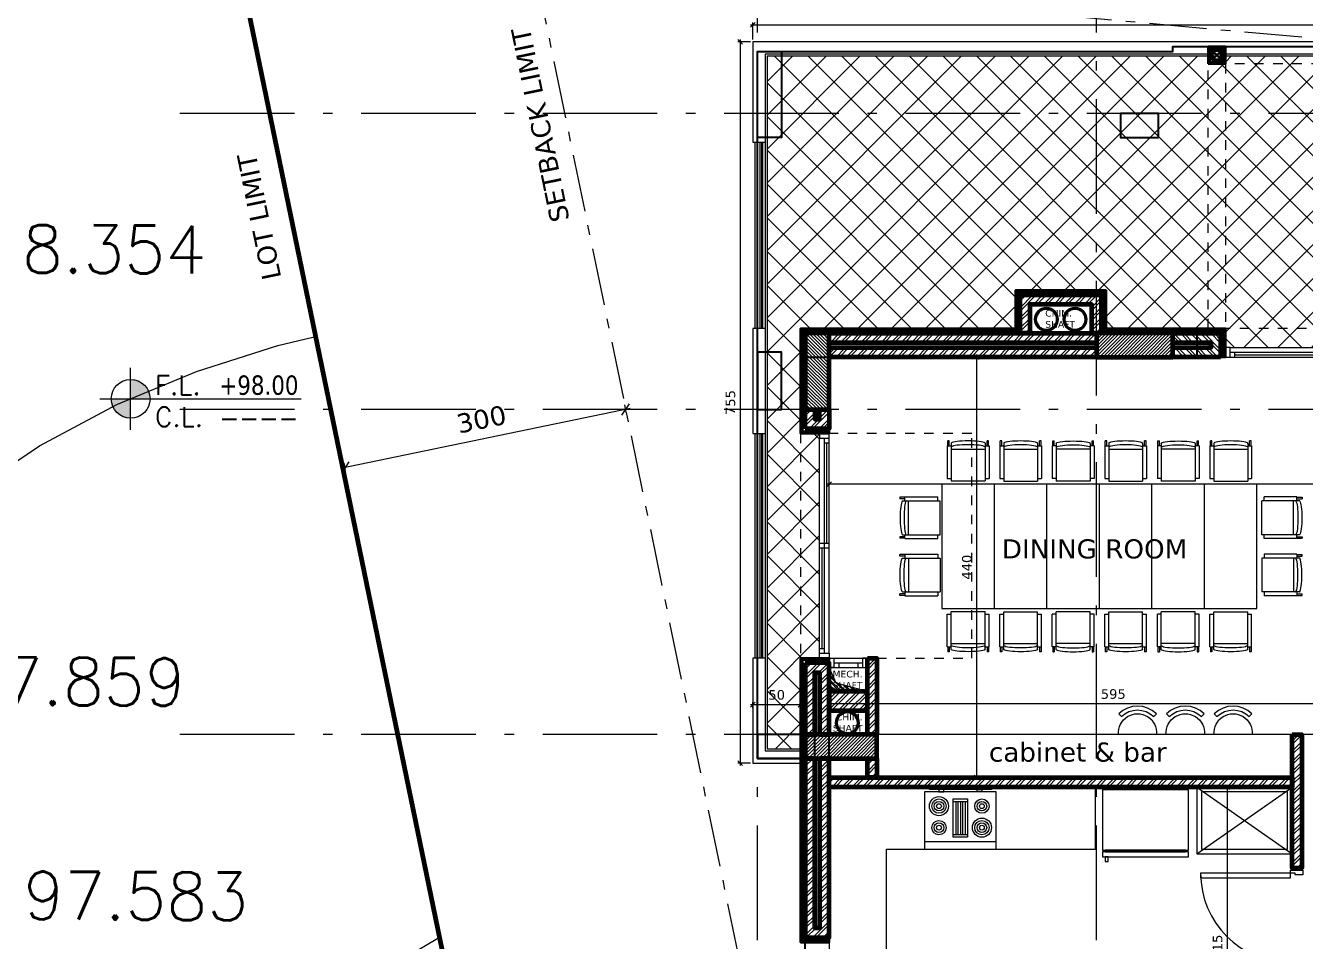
# Model space of a CAD drawing. Header units: inches. Extents: x -48 to 777, y -156 to 510.
# Drawn here: x 185.81 to 199.21, y 245.39 to 254.98 of the extents above; entities that cross this region are included whole.
import ezdxf
from ezdxf.enums import TextEntityAlignment as Align

# ---------------------------------------------------------------- set-up
doc = ezdxf.new("R2010")
doc.units = ezdxf.units.IN
doc.header["$MEASUREMENT"] = 0
doc.set_wipeout_variables(frame=1)
for name, pattern in [('ACAD_ISO10W100', [18, 12, -3, 0, -3]), ('HIDDEN', [0.375, 0.25, -0.125]), ('NUHA', [1.45, 0.75, -0.25, 0.2, -0.25])]:
    doc.linetypes.add(name, pattern=pattern)
doc.layers.get('Defpoints').update_dxf_attribs({"lineweight": 5})
for name, color, linetype, lineweight in [('A-AXIS ST', 251, 'ACAD_ISO10W100', 5), ('A-DIM', 9, 'Continuous', 5), ('A-DOORS', 38, 'Continuous', 20), ('A-FURN1', 211, 'Continuous', 15), ('A-HIDDEN', 254, 'HIDDEN', 5), ('A-LEVELS', 139, 'Continuous', 20), ('A-LIMIT LOT', 235, 'ACAD_ISO10W100', 20), ('A-PILLARS', 1, 'Continuous', 60), ('A-PROJECTION2', 5, 'Continuous', 20), ('A-SANITARY', 120, 'Continuous', 5), ('A-SIGNS1', 20, 'Continuous', 15), ('A-SIGNS2', 30, 'Continuous', 15), ('A-TEXT', 50, 'Continuous', 15), ('A-WALLS', 7, 'Continuous', 60), ('A-WINDOWS', 4, 'Continuous', 20), ('C-METAL', 190, 'Continuous', 30), ('C-STONE', 42, 'Continuous', 30), ('C-WOOD', 28, 'Continuous', 30), ('D-GLASS', 171, 'Continuous', 20), ('D-STONE', 52, 'Continuous', 20), ('D-WOOD', 32, 'Continuous', 20), ('H-OTHERS', 189, 'Continuous', 5), ('H-PILLARS', 61, 'Continuous', 5), ('H-TILING', 54, 'Continuous', 5), ('H-WALLS', 51, 'Continuous', 5), ('H-WOOD', 26, 'Continuous', 5), ('modificat', 127, 'Continuous', 15)]:
    doc.layers.add(name, color=color, linetype=linetype, lineweight=lineweight)
for name, color, linetype in [('pts pc', 7, 'Continuous'), ('str-basement1-slab', 5, 'Continuous'), ('str-columns', 3, 'Continuous'), ('str-second-slab', 5, 'Continuous'), ('str-sunken-slabs', 5, 'Continuous')]:
    doc.layers.add(name, color=color, linetype=linetype)
doc.styles.add('2mm', font='simplex.shx', dxfattribs={"height": 0.5})
doc.styles.add('ROMAND', font='verdana.ttf')
doc.styles.add('ROMANS', font='romans__.ttf', dxfattribs={"height": 0.14})
doc.dimstyles.new('M-1.100', dxfattribs={"dimtxt": 0.2, "dimasz": 0.1, "dimexe": 0.05, "dimexo": 0.05, "dimgap": 0.1, "dimtad": 1, "dimlfac": 100, "dimrnd": 0.5, "dimzin": 9, "dimdsep": 46, "dimtxsty": 'ROMAND', "dimblk": 'OBLIQUE', "dimcen": 1, "dimdle": 0.05, "dimclrd": 256, "dimclre": 256, "dimclrt": 2, "dimadec": 0, "dimazin": 0, "dimtfac": 0.666667, "dimtmove": 2, "dimatfit": 3, "dimfxl": 0.04, "dimtolj": 1, "dimtzin": 5, "dimlwd": -1, "dimlwe": -1, "dimarcsym": 0})
doc.dimstyles.new('M-1.50', dxfattribs={"dimtxt": 0.1, "dimasz": 0.05, "dimexe": 0.025, "dimexo": 0.025, "dimgap": 0.05, "dimtad": 1, "dimlfac": 100, "dimrnd": 0.5, "dimzin": 9, "dimdsep": 46, "dimtxsty": 'ROMAND', "dimblk": 'OBLIQUE', "dimcen": 1, "dimdle": 0.025, "dimclrd": 256, "dimclre": 256, "dimclrt": 2, "dimadec": 0, "dimazin": 0, "dimtfac": 0.666667, "dimtmove": 2, "dimatfit": 3, "dimfxl": 0.04, "dimtolj": 1, "dimtzin": 5, "dimlwd": -1, "dimlwe": -1, "dimarcsym": 0})
pattern_1 = [(45, (0, 99), (-0.053033009, 0.053033009), []), (45, (0.035355, 99), (-0.053033009, 0.053033009), [])]

# ---------------------------------------------------------------- blocks, each defined once
blk = doc.blocks.new('AXIS')
at = {"layer": 'A-AXIS ST', "ltscale": 0.1}
for p, q in [((633.96853, 296.91777), (633.96853, 336.01919)), ((637.51853, 296.91777), (637.51853, 336.01919)), ((657.61853, 330.26919), (627.81853, 330.26919)), ((657.61853, 327.16933), (627.81853, 327.16933)), ((657.61853, 323.76934), (627.81853, 323.76934))]:
    blk.add_line(p, q, dxfattribs=at)
blk = doc.blocks.new('*U1002')
for p, q in [((50, 100), (3350, 100)), ((50, 50), (3350, 50)), ((50, 0), (3350, 0)), ((100, 100), (100, 50)), ((100, 75), (1675, 75)), ((1675, 0), (1675, 100)), ((1725, 0), (1725, 100)), ((1725, 25), (3300, 25)), ((3300, 0), (3300, 50))]:
    blk.add_line(p, q)
for points in [[(0, 100), (50, 100), (50, 0), (0, 0)], [(3400, 100), (3350, 100), (3350, 0), (3400, 0)]]:
    blk.add_lwpolyline(points)
blk = doc.blocks.new('thnyfujgfdfd')
for p, q in [((620.687, 375.694), (620.687, 375.754)), ((620.687, 375.754), (620.705, 375.754)), ((620.705, 375.694), (620.705, 375.754)), ((620.801, 375.745), (620.83, 375.748)), ((620.83, 375.748), (620.862, 375.75)), ((620.862, 375.75), (620.896, 375.751)), ((620.896, 375.751), (620.931, 375.752)), ((620.931, 375.752), (620.966, 375.751)), ((620.966, 375.751), (621.001, 375.75)), ((621.001, 375.75), (621.033, 375.748)), ((621.033, 375.748), (621.062, 375.745)), ((621.158, 375.694), (621.158, 375.754)), ((621.158, 375.754), (621.175, 375.754)), ((621.175, 375.694), (621.175, 375.754)), ((620.681, 375.694), (620.681, 375.302)), ((620.728, 375.694), (620.681, 375.694)), ((620.728, 375.723), (620.731, 375.728)), ((620.728, 375.723), (620.728, 375.272)), ((620.728, 375.677), (620.731, 375.682)), ((621.134, 375.653), (620.728, 375.653)), ((620.731, 375.728), (620.741, 375.733)), ((620.731, 375.682), (620.741, 375.686)), ((620.741, 375.733), (620.755, 375.737)), ((620.741, 375.686), (620.755, 375.691)), ((620.755, 375.737), (620.776, 375.741)), ((620.755, 375.691), (620.776, 375.695)), ((620.776, 375.741), (620.801, 375.745)), ((620.776, 375.695), (620.801, 375.699)), ((620.801, 375.699), (620.83, 375.701)), ((620.83, 375.701), (620.862, 375.704)), ((620.862, 375.704), (620.896, 375.705)), ((620.896, 375.705), (620.931, 375.705)), ((620.931, 375.705), (620.966, 375.705)), ((620.966, 375.705), (621.001, 375.704)), ((621.001, 375.704), (621.033, 375.701)), ((621.033, 375.701), (621.062, 375.699)), ((621.062, 375.745), (621.087, 375.741)), ((621.062, 375.699), (621.087, 375.695)), ((621.087, 375.741), (621.107, 375.737)), ((621.087, 375.695), (621.107, 375.691)), ((621.107, 375.737), (621.122, 375.733)), ((621.107, 375.691), (621.122, 375.686)), ((621.122, 375.733), (621.131, 375.728)), ((621.122, 375.686), (621.131, 375.682)), ((621.131, 375.728), (621.134, 375.723)), ((621.131, 375.682), (621.134, 375.677)), ((621.134, 375.723), (621.134, 375.272)), ((621.181, 375.694), (621.134, 375.694)), ((621.181, 375.694), (621.181, 375.302)), ((620.728, 375.302), (620.681, 375.302)), ((621.181, 375.302), (621.134, 375.302)), ((621.134, 375.272), (620.728, 375.272))]:
    blk.add_line(p, q)
blk = doc.blocks.new('utyhgfdfrde')
at = {"layer": 'A-FURN1'}
for p, q in [((195.553, 149.771), (195.553, 151.071)), ((196.103, 149.77), (196.103, 151.07)), ((196.653, 149.77), (196.653, 151.07)), ((197.203, 149.77), (197.203, 151.07)), ((197.753, 149.77), (197.753, 151.07))]:
    blk.add_line(p, q, dxfattribs=at)
blk.add_lwpolyline([(198.303, 151.07), (195.003, 151.07), (195.003, 149.77), (198.303, 149.77)], close=True, dxfattribs=at)
at = {"layer": 'A-FURN1', "extrusion": (0, 0, -1)}
for p, xscale, yscale, zscale, rotation in [((-738.593, -177.259), 0.875000000495533, 0.875000000495533, 0.875000000495533, 7.093145828412676e-10), ((-739.143, -177.26), 0.875000000495533, 0.875000000495533, 0.875000000495533, 7.093145828412676e-10), ((346.936, -177.26), -0.875000000495533, 0.875000000495533, 0.875000000495533, 7.09272640619929e-10), ((-740.243, -177.26), 0.875000000495533, 0.875000000495533, 0.875000000495533, 7.093145828412676e-10), ((-523.349, 694.034), 0.8750000004955332, 0.8750000004955332, 0.8750000004955332, 270.0000000007093), ((130.01, 694.034), -0.8750000004955332, 0.8750000004955332, 0.8750000004955332, 90.00000000070935), ((-523.349, -393.195), -0.8750000004955332, 0.8750000004955332, 0.8750000004955332, 269.9999999992907), ((130.01, -393.195), 0.8750000004955332, 0.8750000004955332, 0.8750000004955332, 89.99999999929065), ((-738.593, 478.1), -0.875000000495533, 0.875000000495533, 0.875000000495533, 180), ((-739.143, 478.099), -0.875000000495533, 0.875000000495533, 0.875000000495533, 180), ((346.936, 478.099), 0.875000000495533, 0.875000000495533, 0.875000000495533, 180), ((-740.243, 478.099), -0.875000000495533, 0.875000000495533, 0.875000000495533, 180), ((345.836, 478.099), 0.875000000495533, 0.875000000495533, 0.875000000495533, 180), ((-741.343, 478.099), -0.875000000495533, 0.875000000495533, 0.875000000495533, 180)]:
    blk.add_blockref('thnyfujgfdfd', p, dxfattribs=dict(at, xscale=xscale, yscale=yscale, zscale=zscale, rotation=rotation))
at = {"layer": 'A-FURN1', "extrusion": (0, 0, -1), "yscale": 0.875000000495533, "zscale": 0.875000000495533}
for p, xscale in [((345.836, -177.26), -0.875000000495533), ((-741.343, -177.26), 0.875000000495533)]:
    blk.add_blockref('thnyfujgfdfd', p, dxfattribs=dict(at, xscale=xscale))
blk = doc.blocks.new('*U29')
for p, q in [((50, 100), (2300, 100)), ((50, 50), (2300, 50)), ((50, 0), (2300, 0)), ((100, 100), (100, 50)), ((100, 75), (1150, 75)), ((1150, 0), (1150, 100)), ((1200, 0), (1200, 100)), ((1200, 25), (2250, 25)), ((2250, 0), (2250, 50))]:
    blk.add_line(p, q)
for points in [[(0, 100), (50, 100), (50, 0), (0, 0)], [(2350, 100), (2300, 100), (2300, 0), (2350, 0)]]:
    blk.add_lwpolyline(points)
blk = doc.blocks.new('*U1006')
for points in [[(720, 880), (720, -60), (770, -60), (770, 880)], [(-170, -60), (-200, -60), (-200, -190), (-150, -190), (-150, -110), (-170, -110), (-170, -60)], [(770, -60), (800, -60), (800, -190), (750, -190), (750, -110), (770, -110), (770, -60)]]:
    blk.add_lwpolyline(points, close=True)
blk.add_arc((770, -60), 940, 90, 180)
blk = doc.blocks.new('dgfbd')
for p, q in [((329.904, -20.202), (329.904, -19.452)), ((329.954, -19.902), (329.954, -19.752)), ((329.954, -19.752), (330.354, -19.752)), ((329.979, -19.902), (329.979, -19.752)), ((330.329, -19.777), (329.979, -19.777)), ((329.979, -19.802), (330.329, -19.802)), ((330.329, -19.827), (329.979, -19.827)), ((330.329, -19.752), (330.329, -19.902)), ((330.354, -19.752), (330.354, -19.902)), ((330.354, -19.902), (329.954, -19.902)), ((329.979, -19.852), (330.329, -19.852)), ((330.329, -19.877), (329.979, -19.877))]:
    blk.add_line(p, q)
for points in [[(330.429, -19.452), (329.829, -19.452), (329.829, -20.202), (330.429, -20.202)], [(330.454, -19.502), (330.479, -19.502), (330.479, -20.152), (330.454, -20.152)], [(330.429, -19.652), (330.454, -19.652), (330.454, -19.602), (330.429, -19.602)], [(330.429, -20.002), (330.454, -20.002), (330.454, -20.052), (330.429, -20.052)]]:
    blk.add_lwpolyline(points, close=True)
for centre, radius in [((330.054, -19.602), 0.075), ((330.054, -19.602), 0.05), ((330.279, -19.602), 0.1), ((330.279, -19.602), 0.075), ((330.279, -19.602), 0.05), ((330.054, -19.602), 0.025), ((330.279, -19.602), 0.025), ((330.054, -20.052), 0.1), ((330.054, -20.052), 0.075), ((330.054, -20.052), 0.05), ((330.054, -20.052), 0.025), ((330.279, -20.052), 0.075), ((330.279, -20.052), 0.05), ((330.279, -20.052), 0.025)]:
    blk.add_circle(centre, radius)
blk = doc.blocks.new('DZGXFDHYN')
for points in [[(28.378, 30.548), (29.278, 30.548), (29.278, 31.178), (28.378, 31.178)], [(28.378, 30.478), (29.278, 30.478), (29.278, 30.528), (28.378, 30.528)], [(28.408, 30.528), (29.248, 30.528), (29.248, 30.548), (28.408, 30.548)], [(28.438, 30.478), (28.408, 30.478), (28.408, 30.428), (28.438, 30.428)]]:
    blk.add_lwpolyline(points, close=True)
blk = doc.blocks.new('trsjhuyj')
at = {"layer": 'H-WOOD'}
h = blk.add_hatch(dxfattribs=at)
h.set_pattern_fill('ZIGZAG', color=256, scale=0.1)
h.set_pattern_definition([(0, (0, 0), (0.0125, 0.0125), [0.0125, -0.0125]), (90, (0.0125, 0), (-0.0125, 0.0125), [0.0125, -0.0125])])
h.paths.add_polyline_path([(198.444, 152.896), (198.584, 152.896), (198.584, 153.036), (198.444, 153.036)], flags=16)
h.paths.add_polyline_path([(198.424, 152.876), (198.604, 152.876), (198.604, 153.056), (198.424, 153.056)])
at = {"layer": 'C-METAL'}
for p, q in [((198.564, 152.916), (198.464, 153.016)), ((198.564, 153.016), (198.464, 152.916))]:
    blk.add_line(p, q, dxfattribs=at)
for points in [[(198.464, 152.916), (198.564, 152.916), (198.564, 153.016), (198.464, 153.016)], [(198.469, 152.921), (198.559, 152.921), (198.559, 153.011), (198.469, 153.011)]]:
    blk.add_lwpolyline(points, close=True, dxfattribs=at)
at = {"layer": 'C-WOOD'}
for points in [[(198.424, 152.876), (198.604, 152.876), (198.604, 153.056), (198.424, 153.056)], [(198.444, 152.896), (198.584, 152.896), (198.584, 153.036), (198.444, 153.036)]]:
    blk.add_lwpolyline(points, close=True, dxfattribs=at)
blk = doc.blocks.new('_Oblique')
at = {"color": 0, "linetype": 'ByBlock', "lineweight": -2}
blk.add_line((-0.5, -0.5), (0.5, 0.5), dxfattribs=at)
blk = doc.blocks.new('*D1035')
at = {"layer": 'A-DIM', "transparency": 16777216}
for p, q in [((209.202, 250.177), (194.202, 250.177)), ((194.227, 249.708), (194.227, 250.202)), ((209.177, 249.708), (209.177, 250.202))]:
    blk.add_line(p, q, dxfattribs=at)
at = {"layer": 'Defpoints', "color": 0, "transparency": 16777216}
for p in [(194.227, 250.177), (194.227, 249.683), (209.177, 249.683)]:
    blk.add_point(p, dxfattribs=at)
at = {"layer": 'A-DIM', "transparency": 16777216, "xscale": 0.05, "yscale": 0.05, "zscale": 0.05, "rotation": 180}
blk.add_blockref('_Oblique', (194.227, 250.177), dxfattribs=at)
at = {"layer": 'A-DIM', "transparency": 16777216, "xscale": 0.05, "yscale": 0.05, "zscale": 0.05}
blk.add_blockref('_Oblique', (209.177, 250.177), dxfattribs=at)
at = {"layer": 'A-DIM', "color": 2, "transparency": 16777216, "insert": (201.702, 250.279), "char_height": 0.1, "attachment_point": 5, "style": 'ROMAND'}
blk.add_mtext('\\A1;1495', dxfattribs=at)
blk = doc.blocks.new('*D1036')
at = {"layer": 'A-DIM', "transparency": 16777216}
for p, q in [((196.192, 251.509), (195.746, 251.509)), ((195.771, 251.534), (195.771, 247.083)), ((196.192, 247.108), (195.746, 247.108))]:
    blk.add_line(p, q, dxfattribs=at)
at = {"layer": 'Defpoints', "color": 0, "transparency": 16777216}
for p in [(196.217, 251.509), (195.771, 247.108), (196.217, 247.108)]:
    blk.add_point(p, dxfattribs=at)
at = {"layer": 'A-DIM', "transparency": 16777216, "xscale": 0.05, "yscale": 0.05, "zscale": 0.05}
for p, rotation in [((195.771, 251.509), 90), ((195.771, 247.108), 270)]:
    blk.add_blockref('_Oblique', p, dxfattribs=dict(at, rotation=rotation))
at = {"layer": 'A-DIM', "color": 2, "transparency": 16777216, "insert": (195.669, 249.309), "char_height": 0.1, "attachment_point": 5, "rotation": 90, "style": 'ROMAND'}
blk.add_mtext('\\A1;440', dxfattribs=at)
blk = doc.blocks.new('*D1039')
at = {"layer": 'A-DIM', "transparency": 16777216}
for p, q in [((198.396, 247.033), (198.396, 242.832)), ((198.121, 247.008), (198.421, 247.008)), ((198.571, 242.857), (198.371, 242.857))]:
    blk.add_line(p, q, dxfattribs=at)
at = {"layer": 'Defpoints', "color": 0, "transparency": 16777216}
for p in [(198.096, 247.008), (198.396, 242.857), (198.596, 242.857)]:
    blk.add_point(p, dxfattribs=at)
at = {"layer": 'A-DIM', "transparency": 16777216, "xscale": 0.05, "yscale": 0.05, "zscale": 0.05}
for p, rotation in [((198.396, 247.008), 90), ((198.396, 242.857), 270)]:
    blk.add_blockref('_Oblique', p, dxfattribs=dict(at, rotation=rotation))
at = {"layer": 'A-DIM', "color": 2, "transparency": 16777216, "insert": (198.295, 245.333), "char_height": 0.1, "attachment_point": 5, "rotation": 90, "style": 'ROMAND'}
blk.add_mtext('\\A1;415', dxfattribs=at)
blk = doc.blocks.new('*D1069')
at = {"layer": 'A-DIM', "transparency": 16777216}
for p, q in [((200.202, 247.878), (194.202, 247.878)), ((194.227, 247.583), (194.227, 247.903)), ((200.177, 247.583), (200.177, 247.903))]:
    blk.add_line(p, q, dxfattribs=at)
at = {"layer": 'Defpoints', "color": 0, "transparency": 16777216}
for p in [(194.227, 247.878), (194.227, 247.558), (200.177, 247.558)]:
    blk.add_point(p, dxfattribs=at)
at = {"layer": 'A-DIM', "transparency": 16777216, "xscale": 0.05, "yscale": 0.05, "zscale": 0.05, "rotation": 180}
blk.add_blockref('_Oblique', (194.227, 247.878), dxfattribs=at)
at = {"layer": 'A-DIM', "transparency": 16777216, "xscale": 0.05, "yscale": 0.05, "zscale": 0.05}
blk.add_blockref('_Oblique', (200.177, 247.878), dxfattribs=at)
at = {"layer": 'A-DIM', "color": 2, "transparency": 16777216, "insert": (197.202, 247.981), "char_height": 0.1, "attachment_point": 5, "style": 'ROMAND'}
blk.add_mtext('\\A1;595', dxfattribs=at)
blk = doc.blocks.new('*D1070')
at = {"layer": 'A-DIM', "transparency": 16777216}
for p, q in [((193.402, 254.987), (211.152, 254.987)), ((193.427, 254.833), (193.427, 255.012)), ((211.127, 254.833), (211.127, 255.012))]:
    blk.add_line(p, q, dxfattribs=at)
at = {"layer": 'Defpoints', "color": 0, "transparency": 16777216}
for p in [(211.127, 254.987), (193.427, 254.808), (211.127, 254.808)]:
    blk.add_point(p, dxfattribs=at)
at = {"layer": 'A-DIM', "transparency": 16777216, "xscale": 0.05, "yscale": 0.05, "zscale": 0.05, "rotation": 180}
blk.add_blockref('_Oblique', (193.427, 254.987), dxfattribs=at)
at = {"layer": 'A-DIM', "transparency": 16777216, "xscale": 0.05, "yscale": 0.05, "zscale": 0.05}
blk.add_blockref('_Oblique', (211.127, 254.987), dxfattribs=at)
at = {"layer": 'A-DIM', "color": 2, "transparency": 16777216, "insert": (202.277, 255.089), "char_height": 0.1, "attachment_point": 5, "style": 'ROMAND'}
blk.add_mtext('\\A1;1770', dxfattribs=at)
blk = doc.blocks.new('*D1071')
at = {"layer": 'A-DIM', "transparency": 16777216}
for p, q in [((193.402, 254.808), (193.269, 254.808)), ((193.294, 254.833), (193.294, 247.233)), ((193.402, 247.258), (193.269, 247.258))]:
    blk.add_line(p, q, dxfattribs=at)
at = {"layer": 'Defpoints', "color": 0, "transparency": 16777216}
for p in [(193.427, 254.808), (193.294, 247.258), (193.427, 247.258)]:
    blk.add_point(p, dxfattribs=at)
at = {"layer": 'A-DIM', "transparency": 16777216, "xscale": 0.05, "yscale": 0.05, "zscale": 0.05}
for p, rotation in [((193.294, 254.808), 90), ((193.294, 247.258), 270)]:
    blk.add_blockref('_Oblique', p, dxfattribs=dict(at, rotation=rotation))
at = {"layer": 'A-DIM', "color": 2, "transparency": 16777216, "insert": (193.193, 251.033), "char_height": 0.1, "attachment_point": 5, "rotation": 90, "style": 'ROMAND'}
blk.add_mtext('\\A1;755', dxfattribs=at)
blk = doc.blocks.new('*D1072')
at = {"layer": 'A-DIM', "transparency": 16777216}
for p, q in [((193.952, 247.87), (193.402, 247.87)), ((193.427, 247.833), (193.427, 247.895)), ((193.927, 247.833), (193.927, 247.895))]:
    blk.add_line(p, q, dxfattribs=at)
at = {"layer": 'Defpoints', "color": 0, "transparency": 16777216}
for p in [(193.427, 247.87), (193.427, 247.808), (193.927, 247.808)]:
    blk.add_point(p, dxfattribs=at)
at = {"layer": 'A-DIM', "transparency": 16777216, "xscale": 0.05, "yscale": 0.05, "zscale": 0.05, "rotation": 180}
blk.add_blockref('_Oblique', (193.427, 247.87), dxfattribs=at)
at = {"layer": 'A-DIM', "transparency": 16777216, "xscale": 0.05, "yscale": 0.05, "zscale": 0.05}
blk.add_blockref('_Oblique', (193.927, 247.87), dxfattribs=at)
at = {"layer": 'A-DIM', "color": 2, "transparency": 16777216, "insert": (193.677, 247.972), "char_height": 0.1, "attachment_point": 5, "style": 'ROMAND'}
blk.add_mtext('\\A1;50', dxfattribs=at)
blk = doc.blocks.new('*U32')
for p, q in [((50, 100), (350, 100)), ((50, 50), (350, 50)), ((50, 0), (350, 0)), ((300, 50), (300, 0))]:
    blk.add_line(p, q)
for points in [[(0, 100), (50, 100), (50, 0), (0, 0)], [(100, 50), (100, 0)], [(400, 100), (350, 100), (350, 0), (400, 0)]]:
    blk.add_lwpolyline(points)
blk = doc.blocks.new('*D973')
at = {"layer": 'A-DIM', "transparency": 16777216}
for p, q in [((-315991.303, -27905.139), (-315994.339, -27905.765)), ((-315991.346, -27905.179), (-315991.362, -27905.1)), ((-315994.284, -27905.786), (-315994.3, -27905.706))]:
    blk.add_line(p, q, dxfattribs=at)
at = {"layer": 'Defpoints', "color": 0, "transparency": 16777216}
for p in [(-315991.335, -27905.228), (-315994.29, -27905.755), (-315994.274, -27905.835)]:
    blk.add_point(p, dxfattribs=at)
at = {"layer": 'A-DIM', "transparency": 16777216, "xscale": 0.1, "yscale": 0.1, "zscale": 0.1}
for p, rotation in [((-315991.352, -27905.149), 11.65575850896597), ((-315994.29, -27905.755), 191.655758508966)]:
    blk.add_blockref('_Oblique', p, dxfattribs=dict(at, rotation=rotation))
at = {"layer": 'A-DIM', "color": 2, "transparency": 16777216, "insert": (-315992.862, -27905.252), "char_height": 0.2, "attachment_point": 5, "rotation": 11.6558, "style": 'ROMAND'}
blk.add_mtext('\\A1;300', dxfattribs=at)
blk = doc.blocks.new('GXFHGCGFCD')
at = {"layer": 'A-SIGNS1', "linetype": 'NUHA'}
h = blk.add_hatch(color=256, dxfattribs=at)
h.paths.add_polyline_path([(90.382, 61.33), (90.382, 61.17), (90.542, 61.17, 0.414214)])
h.paths.add_polyline_path([(90.382, 61.17), (90.222, 61.17, 0.414214), (90.382, 61.01)])
at = {"layer": 'A-SIGNS1'}
for p, q in [((90.382, 60.914), (90.382, 61.426)), ((90.126, 61.17), (91.79, 61.17))]:
    blk.add_line(p, q, dxfattribs=at)
blk.add_circle((90.382, 61.17), 0.16, dxfattribs=at)
blk = doc.blocks.new('DGXFHXFGDFD')
at = {"layer": 'A-SIGNS1'}
blk.add_blockref('GXFHGCGFCD', (0, 0), dxfattribs=at)
at = {"layer": 'A-SIGNS2', "linetype": 'NUHA', "style": 'ROMANS'}
for s, p in [('F.L.', (90.583, 61.203)), ('C.L.', (90.583, 60.941))]:
    blk.add_text(s, height=0.16, dxfattribs=at).set_placement(p)
at = {"layer": 'A-SIGNS2', "style": 'ROMANS', "width": 0.910135, "flags": 4}
for tag, p, p2 in [('NIV.FINI', (91.116, 61.203), (91.79, 61.203)), ('NIV.BETON', (91.116, 60.941), (91.79, 60.941))]:
    blk.add_attdef(tag, text='', height=0.16, dxfattribs=at).set_placement(p, p2, align=Align.FIT)
blk = doc.blocks.new('LOT 688  TOPOGRAPHIC PLAN')
at = {"layer": 'A-LEVELS', "linetype": 'Continuous'}
for points in [[(-315999.20817, -27907.53221), (-315998.78537, -27906.74548), (-315998.52355, -27906.38893), (-315998.2144, -27906.06936), (-315997.86671, -27905.78353), (-315997.48928, -27905.52822), (-315996.6804, -27905.09625), (-315995.84485, -27904.75064), (-315994.99361, -27904.47902), (-315994.12769, -27904.27126), (-315993.24815, -27904.1172), (-315992.36321, -27903.98227), (-315991.49931, -27903.77041), (-315989.82419, -27903.14766), (-315988.13907, -27902.56039), (-315986.49852, -27901.84927), (-315986.07793, -27901.70635), (-315985.64327, -27901.60757), (-315984.76299, -27901.44127), (-315983.03305, -27901.03153)], [(-315996.37243, -27912.56863), (-315994.06274, -27911.11991), (-315992.89106, -27910.43137), (-315991.66476, -27909.84763), (-315991.00958, -27909.60551), (-315990.33388, -27909.42882), (-315989.65288, -27909.35354), (-315988.98183, -27909.41563), (-315988.31614, -27909.56079), (-315987.97166, -27909.58652), (-315987.6217, -27909.573), (-315986.92076, -27909.43586), (-315986.24408, -27909.1647), (-315985.62245, -27908.77482), (-315985.08664, -27908.28156), (-315984.66214, -27907.70748), (-315983.99229, -27907.54002)]]:
    blk.add_lwpolyline(points, dxfattribs=at)
at = {"layer": 'A-LIMIT LOT', "linetype": 'Continuous', "const_width": 0.1}
blk.add_lwpolyline([(-315996.80172, -27893.57917), (-315985.1164, -27950.2257), (-315970.22923, -27937.16678), (-315964.6636, -27941.43051), (-315964.08799, -27936.87852), (-315969.32038, -27930.53073), (-315969.32038, -27896.23659), (-315996.80172, -27893.57917)], dxfattribs=at)
at = {"layer": 'pts pc', "linetype": 'Continuous'}
for points in [[(-315984.28497, -27907.04384), (-315984.99575, -27907.74704)], [(-315984.28876, -27907.75083), (-315984.99196, -27907.04005)], [(-315988.40806, -27907.98375), (-315989.11884, -27908.68695)], [(-315988.41185, -27908.69074), (-315989.11505, -27907.97996)], [(-315991.54556, -27908.99994), (-315992.25634, -27909.70314)], [(-315991.54935, -27909.70693), (-315992.25255, -27908.99615)]]:
    blk.add_lwpolyline(points, dxfattribs=at)
at = {"layer": 'pts pc', "color": 1, "char_height": 0.5, "attachment_point": 1, "rotation": 359.692852, "style": '2mm'}
for s, insert, width in [('\\Fsimplex.shx;\\W1.0000000000;\\T1.0000000000;\\o\\l98.354', (-315998.10013, -27903.21422), 3.0714286), ('\\Fsimplex.shx;\\W1.0000000000;\\T1.0000000000;\\o\\l97.859', (-315998.31439, -27907.73914), 3.0714286), ('\\Fsimplex.shx;\\W1.0000000000;\\T1.0000000000;\\o\\l97.167', (-315988.26212, -27908.08803), 2.9761905), ('\\Fsimplex.shx;\\W1.0000000000;\\T1.0000000000;\\o\\l97.093', (-315991.39961, -27909.10423), 3.0714286), ('\\Fsimplex.shx;\\W1.0000000000;\\T1.0000000000;\\o\\l97.583', (-315997.65942, -27909.98368), 3.0714286)]:
    blk.add_mtext(s, dxfattribs=dict(at, insert=insert, width=width))
at = {"linetype": 'Continuous'}
blk.add_wipeout([(-315996.80172, -27893.57917), (-315969.32038, -27896.23659), (-315969.32038, -27930.53073), (-315964.08799, -27936.87852), (-315964.6636, -27941.43051), (-315970.22923, -27937.16678), (-315985.1164, -27950.2257)], dxfattribs=at).dxf.layer = 'A-LIMIT LOT'
at = {"layer": 'A-HIDDEN', "linetype": 'ACAD_ISO10W100', "ltscale": 0.05}
blk.add_lwpolyline([(-315992.30527, -27900.52725), (-315983.21966, -27944.57125), (-315970.69258, -27933.58259), (-315972.32038, -27931.60779), (-315972.32038, -27902.3323)], close=True, dxfattribs=at)
at = {"layer": 'A-SIGNS1'}
ref = blk.add_blockref('DGXFHXFGDFD', (-316111.06787, -27982.55128), dxfattribs=dict(at, xscale=1.267200000000003, yscale=1.267200000000003, zscale=1.267200000000003))
ref.add_attrib('NIV.FINI', '+98.00', dxfattribs={"layer": 'A-SIGNS2', "height": 0.202752, "style": 'ROMAND', "width": 0.797031}).set_placement((-315995.60586, -27904.99466), (-315994.77789, -27904.99466), align=Align.FIT)
ref.add_attrib('NIV.BETON', '----', dxfattribs={"layer": 'A-SIGNS2', "height": 0.202752, "style": 'ROMAND', "width": 1.634557}).set_placement((-315995.60586, -27905.32643), (-315994.77789, -27905.32643), align=Align.FIT)
at = {"layer": 'A-TEXT', "char_height": 0.2, "width": 7.1807633, "attachment_point": 1, "rotation": 101.655751, "style": 'ROMAND'}
for s, insert in [('SETBACK LIMIT', (-315992.13588, -27903.20283)), ('LOT LIMIT', (-315995.1528, -27903.80893))]:
    blk.add_mtext(s, dxfattribs=dict(at, insert=insert))
at = {"layer": 'A-DIM'}
dim = blk.add_aligned_dim(p1=(-315991.33548, -27905.22847), p2=(-315994.27362, -27905.83456), distance=-0.08127, dimstyle='M-1.100', dxfattribs=at)
dim.commit()
dim.dimension.update_dxf_attribs({"geometry": '*D973', "text_midpoint": (-315992.86222, -27905.25196)})

msp = doc.modelspace()

# ---------------------------------------------------------------- block references
at = {"layer": 'pts pc'}
msp.add_blockref('LOT 688  TOPOGRAPHIC PLAN', (316183.44716, 28156.10823), dxfattribs=at)

# ---------------------------------------------------------------- next in the draw order: hatches: boundary and pattern name
at = {"layer": 'H-OTHERS'}
h = msp.add_hatch(dxfattribs=at)
h.set_pattern_fill('ANSI32', color=256, scale=0.1, angle=-51.511645)
h.set_pattern_definition([(315, (202.593566, 263.527927), (0.026516504, 0.026516504), []), (315, (202.593566, 263.51025), (0.026516504, 0.026516504), [])])
h.paths.add_polyline_path([(194.62679, 248.00844), (194.3013, 248.09633), (194.22679, 248.25845), (194.22679, 248.00845)])
at = {"layer": 'H-PILLARS'}
h = msp.add_hatch(dxfattribs=at)
h.set_pattern_fill('ANSI31', color=256, scale=0.2, angle=90)
h.set_pattern_definition([(135, (517.754514, -290.160084), (-0.0176776695, -0.0176776695), [])])
h.paths.add_polyline_path([(193.97678, 250.95845), (194.22678, 250.95845), (194.22678, 251.75845), (193.97678, 251.75845)])
h = msp.add_hatch(dxfattribs=at)
h.set_pattern_fill('ANSI31', color=256, scale=0.2)
h.set_pattern_definition([(45, (-344.541753, -72.019297), (-0.0176776695, 0.0176776695), [])])
h.paths.add_polyline_path([(197.02678, 251.75844), (197.02678, 251.50844), (197.82678, 251.50844), (197.82678, 251.75844)])
h = msp.add_hatch(dxfattribs=at)
h.set_pattern_fill('ANSI31', color=256, scale=0.2)
h.set_pattern_definition([(45, (-347.591754, -76.219283), (-0.0176776695, 0.0176776695), [])])
h.paths.add_polyline_path([(193.97678, 247.55845), (193.97678, 247.30845), (194.72678, 247.30845), (194.72678, 247.55845)])
at = {"layer": 'H-TILING'}
h = msp.add_hatch(dxfattribs=at)
h.set_pattern_fill('ANSI37', color=256, scale=2)
h.set_pattern_definition([(45, (0, 99), (-0.1767767, 0.1767767), []), (135, (0, 99), (-0.1767767, -0.1767767), [])])
h.paths.add_polyline_path([(199.75678, 254.65845), (199.75678, 254.57845), (199.57678, 254.57845), (199.57678, 254.65845), (198.37678, 254.65845), (198.37678, 254.57845), (198.19678, 254.57845), (198.19678, 254.65845), (193.57678, 254.65845), (193.57676, 247.40845), (193.92679, 247.40845), (193.92678, 248.35845), (194.12679, 248.35845), (194.12679, 248.40845), (194.12679, 250.65845), (194.12679, 250.70845), (193.92678, 250.70845), (193.92678, 251.80844), (196.1766, 251.80844), (196.1766, 252.20845), (197.12678, 252.20845), (197.12678, 251.80843), (198.37678, 251.80843), (198.37678, 251.60844), (198.42678, 251.60844), (201.72678, 251.60844), (201.77678, 251.60844), (204.9766, 251.60844), (205.0266, 251.60844), (205.0266, 251.80844), (206.2766, 251.80844), (206.2766, 252.20845), (207.22678, 252.20845), (207.22678, 251.80844), (209.32641, 251.80845), (209.32641, 252.30855), (210.97678, 252.30855), (210.97678, 254.65845), (205.2066, 254.65845), (205.2066, 254.57845), (205.0266, 254.57845), (205.0266, 254.65845), (203.8266, 254.65845), (203.8266, 254.57845), (203.6466, 254.57845), (203.6466, 254.65845)])
at = {"layer": 'H-WALLS'}
h = msp.add_hatch(dxfattribs=at)
h.set_pattern_fill('ANSI32', color=256, scale=0.2)
h.set_pattern_definition([(45, (-243.2389, -78.510744), (-0.053033009, 0.053033009), []), (45, (-243.20355, -78.510744), (-0.053033009, 0.053033009), [])])
h.paths.add_polyline_path([(196.97678, 251.75845), (196.97678, 252.05845), (196.32678, 252.05845), (196.32678, 251.75845), (196.22678, 251.75845), (196.22678, 252.05845), (196.22678, 252.15845), (196.97678, 252.15845), (197.07678, 252.15845), (197.07678, 251.75845)])
h = msp.add_hatch(dxfattribs=at)
h.set_pattern_fill('ANSI32', color=256, scale=0.2)
h.set_pattern_definition(pattern_1)
h.paths.add_polyline_path([(197.02658, 251.65845), (194.22678, 251.65845), (194.22678, 251.75845), (197.02658, 251.75845)])
h = msp.add_hatch(dxfattribs=at)
h.set_pattern_fill('ANSI32', color=256, scale=0.2, angle=90)
h.set_pattern_definition([(135, (525.29611, -283.31009), (-0.053033009, -0.053033009), []), (135, (525.29611, -283.274736), (-0.053033009, -0.053033009), [])])
h.paths.add_polyline_path([(198.32678, 251.50844), (197.82678, 251.50844), (197.82678, 251.60844), (198.22678, 251.60844), (198.22678, 251.65844), (197.82678, 251.65844), (197.82678, 251.75844), (198.32678, 251.75844)])
h = msp.add_hatch(dxfattribs=at)
h.set_pattern_fill('ANSI32', color=256, scale=0.2)
h.set_pattern_definition(pattern_1)
h.paths.add_polyline_path([(194.22678, 251.60845), (197.02658, 251.60845), (197.02658, 251.50856), (194.22678, 251.50856)])
h = msp.add_hatch(dxfattribs=at)
h.set_pattern_fill('ANSI32', color=256, scale=0.2)
h.set_pattern_definition([(45, (-340.84175, -76.21088), (-0.053033009, 0.053033009), []), (45, (-340.8064, -76.21088), (-0.053033009, 0.053033009), [])])
h.paths.add_polyline_path([(193.97678, 250.75845), (193.97678, 250.95845), (194.07678, 250.95845), (194.07678, 250.85845), (194.12678, 250.85845), (194.12678, 250.95845), (194.22678, 250.95845), (194.22678, 250.75845)])
h = msp.add_hatch(dxfattribs=at)
h.set_pattern_fill('ANSI32', color=256, scale=0.2)
h.set_pattern_definition([(45, (-340.841744, -76.21088), (-0.053033009, 0.053033009), []), (45, (-340.80639, -76.21088), (-0.053033009, 0.053033009), [])])
h.paths.add_polyline_path([(193.97679, 248.30845), (193.97679, 247.55845), (194.07679, 247.55845), (194.07679, 248.20845), (194.12679, 248.20845), (194.12679, 247.55845), (194.22679, 247.55845), (194.22679, 248.30845)])
h = msp.add_hatch(dxfattribs=at)
h.set_pattern_fill('ANSI32', color=256, scale=0.2)
h.set_pattern_definition([(45, (-439.991744, -76.21088), (-0.0530330086, 0.0530330086), []), (45, (-439.95639, -76.21088), (-0.0530330086, 0.0530330086), [])])
h.paths.add_polyline_path([(194.62679, 248.35845), (194.72679, 248.35845), (194.72679, 247.55844), (194.62679, 247.55844)])
h = msp.add_hatch(dxfattribs=at)
h.set_pattern_fill('ANSI32', color=256, scale=0.2)
h.set_pattern_definition([(45, (-439.991744, -76.26088), (-0.0530330086, 0.0530330086), []), (45, (-439.95639, -76.26088), (-0.0530330086, 0.0530330086), [])])
h.paths.add_polyline_path([(194.62679, 248.00845), (194.22679, 248.00845), (194.22679, 247.80845), (194.62679, 247.80845)])
h = msp.add_hatch(dxfattribs=at)
h.set_pattern_fill('ANSI32', color=256, scale=0.2)
h.set_pattern_definition([(45, (0.1, 99), (-0.053033009, 0.053033009), []), (45, (0.135355, 99), (-0.053033009, 0.053033009), [])])
h.paths.add_polyline_path([(199.07678, 247.55845), (199.17678, 247.55845), (199.17678, 246.75845), (199.17678, 246.35845), (199.17678, 246.15845), (199.07678, 246.15845), (199.07678, 246.25845)])
h = msp.add_hatch(dxfattribs=at)
h.set_pattern_fill('ANSI32', color=256, scale=0.2)
h.set_pattern_definition(pattern_1)
h.paths.add_polyline_path([(194.07678, 247.30845), (193.97678, 247.30845), (193.97678, 245.43257), (194.22678, 245.43267), (194.22678, 247.30845), (194.12678, 247.30845), (194.12678, 247.30845), (194.12678, 245.53263), (194.07678, 245.53261)])
h = msp.add_hatch(dxfattribs=at)
h.set_pattern_fill('ANSI32', color=256, scale=0.2)
h.set_pattern_definition([(45, (-241.99175, -76.910876), (-0.053033009, 0.053033009), []), (45, (-241.9564, -76.910876), (-0.053033009, 0.053033009), [])])
h.paths.add_polyline_path([(194.62678, 247.30845), (194.72678, 247.30845), (194.72678, 247.10845), (194.62678, 247.10845)])
h = msp.add_hatch(dxfattribs=at)
h.set_pattern_fill('ANSI32', color=256, scale=0.2)
h.set_pattern_definition(pattern_1)
h.paths.add_polyline_path([(199.07678, 247.00844), (194.22678, 247.00844), (194.22678, 247.10845), (199.07678, 247.10845)])

# ---------------------------------------------------------------- next in the draw order: linework, layer by layer
at = {"layer": 'A-FURN1', "extrusion": (0, 0, -1)}
for points in [[(-197.25877, 247.77318), (-197.28705, 247.74489, 0.41421356), (-197.62646, 247.74489), (-197.65475, 247.77318, -0.41421356)], [(-197.75877, 247.77318), (-197.78705, 247.74489, 0.41421356), (-198.12646, 247.74489), (-198.15475, 247.77318, -0.41421356)], [(-198.25877, 247.77318), (-198.28705, 247.74489, 0.41421356), (-198.62646, 247.74489), (-198.65475, 247.77318, -0.41421356)]]:
    msp.add_lwpolyline(points, format="xyb", close=True, dxfattribs=at)
at = {"layer": 'A-FURN1'}
msp.add_lwpolyline([(194.72678, 247.10845), (199.07678, 247.10845), (199.07678, 247.55845), (194.72678, 247.55845)], close=True, dxfattribs=at)
at = {"layer": 'A-FURN1', "extrusion": (0, 0, -1)}
for centre in [(-197.45676, 247.57519), (-197.95676, 247.57519), (-198.45676, 247.57519)]:
    msp.add_arc(centre, 0.2, 355.198389, 184.801611, dxfattribs=at)
at = {"layer": 'A-HIDDEN', "linetype": 'HIDDEN', "ltscale": 0.3}
for p, q in [((205.0266, 251.80844), (198.37678, 251.80844)), ((193.92678, 250.70845), (193.92678, 248.35845))]:
    msp.add_line(p, q, dxfattribs=at)
for points in [[(198.37678, 254.75845), (199.57678, 254.75845), (199.57678, 254.57845), (198.37678, 254.57845)], [(198.37678, 251.80843), (198.19678, 251.80843), (198.19678, 254.57845), (198.37678, 254.57845)]]:
    msp.add_lwpolyline(points, close=True, dxfattribs=at)
msp.add_lwpolyline([(193.92678, 248.35845), (195.72102, 248.35845), (195.72102, 250.70845), (193.92678, 250.70845)], dxfattribs=at)
at = {"layer": 'A-PILLARS'}
for points in [[(193.97678, 250.95845), (194.22678, 250.95845), (194.22678, 251.75845), (193.97678, 251.75845)], [(197.02678, 251.75844), (197.02678, 251.50844), (197.82678, 251.50844), (197.82678, 251.75844)], [(193.97678, 247.55845), (193.97678, 247.30845), (194.72678, 247.30845), (194.72678, 247.55845)]]:
    msp.add_lwpolyline(points, close=True, dxfattribs=at)
at = {"layer": 'A-PROJECTION2'}
for points in [[(196.32678, 252.05845), (196.97678, 252.05845), (196.97678, 251.75845), (196.32678, 251.75845)], [(194.22679, 248.25845), (194.62679, 248.25845), (194.62679, 248.00844), (194.22679, 248.00845)], [(194.22679, 247.80846), (194.62679, 247.80845), (194.62679, 247.55845), (194.22679, 247.55845)]]:
    msp.add_lwpolyline(points, close=True, dxfattribs=at)
at = {"layer": 'A-SANITARY'}
msp.add_lwpolyline([(194.22678, 247.00844), (194.22678, 247.00844), (194.22678, 242.85688), (194.82678, 242.85688), (194.82678, 246.35844), (197.01456, 246.35844), (197.01456, 247.00844), (194.22678, 247.00844)], dxfattribs=at)
at = {"layer": 'A-WALLS'}
msp.add_lwpolyline([(196.97678, 251.75845), (196.97678, 252.05845), (196.32678, 252.05845), (196.32678, 251.75845), (196.22678, 251.75845), (196.22678, 252.05845), (196.22678, 252.15845), (196.97678, 252.15845), (197.07678, 252.15845), (197.07678, 251.75845), (196.97678, 251.75845)], dxfattribs=at)
at = {"layer": 'A-WALLS', "linetype": 'Continuous'}
for points in [[(197.02658, 251.65845), (194.22678, 251.65845), (194.22678, 251.75845), (197.02658, 251.75845)], [(198.32678, 251.50844), (197.82678, 251.50844), (197.82678, 251.60844), (198.22678, 251.60844), (198.22678, 251.65844), (197.82678, 251.65844), (197.82678, 251.75844), (198.32678, 251.75844)], [(194.22678, 251.60845), (197.02658, 251.60845), (197.02658, 251.50856), (194.22678, 251.50856)], [(193.97678, 250.75845), (193.97678, 250.95845), (194.07678, 250.95845), (194.07678, 250.85845), (194.12678, 250.85845), (194.12678, 250.95845), (194.22678, 250.95845), (194.22678, 250.75845)], [(193.97679, 248.30845), (193.97679, 247.55845), (194.07679, 247.55845), (194.07679, 248.20845), (194.12679, 248.20845), (194.12679, 247.55845), (194.22679, 247.55845), (194.22679, 248.30845)]]:
    msp.add_lwpolyline(points, close=True, dxfattribs=at)
at = {"layer": 'A-WALLS'}
for points in [[(194.62679, 248.35845), (194.72679, 248.35845), (194.72679, 247.55844), (194.62679, 247.55844)], [(194.62679, 248.00845), (194.22679, 248.00845), (194.22679, 247.80845), (194.62679, 247.80845)], [(199.07678, 247.55845), (199.17678, 247.55845), (199.17678, 246.75845), (199.17678, 246.75845), (199.17678, 246.35845), (199.17678, 246.35845), (199.17678, 246.15845), (199.07678, 246.15845), (199.07678, 246.25845), (199.07678, 246.25845)], [(194.07678, 247.30845), (193.97678, 247.30845), (193.97678, 245.43257), (194.22678, 245.43267), (194.22678, 247.30845), (194.12678, 247.30845), (194.12678, 247.30845), (194.12678, 245.53263), (194.07678, 245.53261)], [(194.62678, 247.30845), (194.72678, 247.30845), (194.72678, 247.10845), (194.62678, 247.10845)], [(199.07678, 247.00844), (194.22678, 247.00844), (194.22678, 247.10845), (199.07678, 247.10845)]]:
    msp.add_lwpolyline(points, close=True, dxfattribs=at)
at = {"layer": 'C-METAL'}
for centre, radius in [((196.5016, 251.90345), 0.12), ((196.5016, 251.90345), 0.11), ((196.8016, 251.90345), 0.12), ((196.8016, 251.90345), 0.11), ((194.41687, 247.6813), 0.12), ((194.41687, 247.6813), 0.11)]:
    msp.add_circle(centre, radius, dxfattribs=at)
at = {"layer": 'C-STONE'}
for points in [[(198.32678, 251.50844), (198.37678, 251.50844), (198.37678, 251.80843), (197.12678, 251.80843), (197.12678, 252.20845), (196.1766, 252.20845), (196.1766, 251.80844)], [(198.35678, 251.50844), (198.35678, 251.78843), (197.10678, 251.78843), (197.10678, 252.18845), (196.1966, 252.18845), (196.1966, 251.78844)], [(196.1966, 251.80844), (193.92678, 251.80844), (193.92678, 250.70845), (194.22678, 250.70845), (194.22678, 250.75845)], [(196.1966, 251.78844), (193.94678, 251.78844), (193.94678, 250.72845), (194.22678, 250.72845)], [(194.22679, 248.30845), (194.22678, 248.35845), (193.92678, 248.35845), (193.92679, 247.25845), (193.92678, 247.25845), (193.92678, 245.38267), (194.22678, 245.38267)], [(194.22678, 248.33845), (193.94678, 248.33845), (193.94679, 247.27845), (193.94678, 247.27845), (193.94678, 245.40267), (194.22678, 245.40267)], [(194.22678, 245.43267), (194.22678, 245.38267)]]:
    msp.add_lwpolyline(points, dxfattribs=at)
at = {"layer": 'C-WOOD'}
for p, q in [((193.52678, 251.80845), (193.52678, 253.75845)), ((193.52678, 248.35845), (193.52678, 250.70845))]:
    msp.add_line(p, q, dxfattribs=at)
at = {"layer": 'D-GLASS'}
for points in [[(209.34641, 251.80845), (209.34641, 252.28855), (210.99678, 252.28855), (210.99678, 254.67845), (193.55678, 254.67845), (193.55676, 247.38845), (193.92678, 247.38845)], [(209.32641, 251.80845), (209.32641, 252.30855), (210.97678, 252.30855), (210.97678, 254.65845), (193.57678, 254.65845), (193.57676, 247.40845), (193.92678, 247.40845)]]:
    msp.add_lwpolyline(points, dxfattribs=at)
at = {"layer": 'D-STONE', "linetype": 'Continuous'}
for points in [[(209.47641, 251.80845), (209.47641, 252.15855), (211.12678, 252.15855), (211.12678, 254.80845), (193.42678, 254.80845), (193.42678, 253.75845), (193.55678, 253.75845)], [(193.55677, 251.80845), (193.42677, 251.80845), (193.42677, 250.70845), (193.55677, 250.70845)], [(193.55677, 248.35845), (193.42677, 248.35845), (193.42676, 247.25845), (193.92678, 247.25845)]]:
    msp.add_lwpolyline(points, dxfattribs=at)
at = {"layer": 'D-WOOD'}
for points in [[(193.45178, 253.75845), (193.50178, 253.75845), (193.50178, 251.80845), (193.45178, 251.80845)], [(193.45178, 250.70845), (193.50178, 250.70845), (193.50178, 248.35845), (193.45178, 248.35845)]]:
    msp.add_lwpolyline(points, close=True, dxfattribs=at)
at = {"layer": 'H-OTHERS'}
msp.add_lwpolyline([(194.62679, 248.00844), (194.3013, 248.09633), (194.22679, 248.25845), (194.22679, 248.00845), (194.62679, 248.00844)], dxfattribs=at)
at = {"layer": 'modificat'}
for p, q in [((198.07678, 247.00844), (199.07678, 246.30844)), ((198.07678, 246.30844), (199.07678, 247.00844))]:
    msp.add_line(p, q, dxfattribs=at)
for points in [[(198.07678, 246.30844), (199.07678, 246.30844), (199.07678, 247.00844), (198.07678, 247.00844)], [(198.12678, 246.35844), (199.02678, 246.35844), (199.02678, 246.95844), (198.12678, 246.95844)]]:
    msp.add_lwpolyline(points, close=True, dxfattribs=at)
at = {"layer": 'str-basement1-slab'}
msp.add_line((197.82658, 254.75845), (212.65794, 254.75845), dxfattribs=at)
at = {"layer": 'str-columns'}
for points in [[(193.47678, 254.70845), (193.72678, 254.70845), (193.72678, 253.80845), (193.47678, 253.80845)], [(197.67678, 253.80831), (197.67678, 254.05831), (197.27678, 254.05831), (197.27678, 253.80831)], [(193.47678, 250.95845), (193.72678, 250.95845), (193.72678, 251.55845), (193.47678, 251.55845)], [(193.47678, 247.30845), (194.07678, 247.30845), (194.07678, 247.55845), (193.47678, 247.55845)]]:
    msp.add_lwpolyline(points, close=True, dxfattribs=at)
at = {"layer": 'str-second-slab'}
msp.add_lwpolyline([(196.77678, 228.60688), (196.77678, 240.97688), (193.97678, 240.97688), (193.97678, 247.30845), (193.47678, 247.30845), (193.47678, 254.70845), (197.82658, 254.70845), (197.82658, 254.75845), (200.92678, 254.75845), (200.92678, 254.75845), (201.37678, 254.75845), (201.37678, 254.75845), (202.97678, 254.75845), (202.97678, 254.75845), (203.42678, 254.75845), (203.42678, 254.75845), (206.52678, 254.75845)], dxfattribs=at)
at = {"layer": 'str-sunken-slabs'}
for points in [[(194.22679, 251.75845), (193.97678, 251.75845), (193.97678, 251.50845), (194.22679, 251.50845)], [(198.32678, 251.75845), (198.07677, 251.75845), (198.07677, 251.50845), (198.32678, 251.50845)], [(194.22679, 247.55845), (193.97678, 247.55845), (193.97678, 247.30845), (194.22679, 247.30845)]]:
    msp.add_lwpolyline(points, close=True, dxfattribs=at)

# ---------------------------------------------------------------- next in the draw order: block references
msp.add_blockref('trsjhuyj', (-0.2268, 101.70259))
at = {"layer": 'A-DIM'}
msp.add_blockref('AXIS', (-440.49175, -76.21088), dxfattribs=at)
at = {"layer": 'A-DOORS', "xscale": 0.0009999999999906002, "yscale": 0.0009999999999906002, "zscale": 0.0009999999999906002, "rotation": 90.00000118206094}
msp.add_blockref('*U1006', (198.99678, 245.33845), dxfattribs=at)
at = {"layer": 'A-FURN1'}
msp.add_blockref('utyhgfdfrde', (0.40393, 99.10769), dxfattribs=at)
at = {"layer": 'A-SANITARY', "rotation": 90}
msp.add_blockref('dgfbd', (175.77461, -83.47083), dxfattribs=at)
at = {"layer": 'A-SANITARY', "extrusion": (0, 0, -1), "xscale": -1}
msp.add_blockref('DZGXFDHYN', (-168.7105, 215.8008), dxfattribs=at)
at = {"layer": 'A-WINDOWS', "yscale": 0.0009999999999906004, "zscale": 0.0009999999999906004}
for name, p, xscale, rotation in [('*U1002', (198.37678, 251.60844), -0.0009999999999906004, 180), ('*U29', (194.22679, 248.35845), 0.0009999999999906004, 90)]:
    msp.add_blockref(name, p, dxfattribs=dict(at, xscale=xscale, rotation=rotation))
at = {"layer": 'A-WINDOWS', "xscale": 0.0009999999999906002, "yscale": 0.0009999999999906002, "zscale": 0.0009999999999906002}
msp.add_blockref('*U32', (194.22679, 248.25845), dxfattribs=at)

# ---------------------------------------------------------------- next in the draw order: texts
at = {"layer": 'A-TEXT', "style": 'ROMAND'}
for s, insert, char_height, width, attachment_point in [('CHIM.\\PSHAFT', (196.4894, 252.00257), 0.07, 0.5266314, 1), ('DINING ROOM', (197.97711, 249.39702), 0.2, 2.4947222, 9), ('MECH.\\PSHAFT', (194.57593, 248.22542), 0.07, 0.5266314, 3), ('CHIM.\\PSHAFT', (194.57826, 247.77599), 0.07, 0.5266314, 3), ('cabinet & bar', (195.89957, 247.47409), 0.2, 2.4947222, 1)]:
    msp.add_mtext(s, dxfattribs=dict(at, insert=insert, char_height=char_height, width=width, attachment_point=attachment_point))

# ---------------------------------------------------------------- next in the draw order: dimensions: what is measured, and where the dimension line sits
at = {"layer": 'A-DIM'}
for base, p1, p2, picture, middle in [((211.12678, 254.98683), (193.42678, 254.80845), (211.12678, 254.80845), '*D1070', (202.27678, 255.08888)), ((194.22679, 250.17732), (209.17678, 249.68337), (194.22679, 249.68337), '*D1035', (201.70178, 250.27937)), ((193.42677, 247.8703), (193.92678, 247.80845), (193.42677, 247.80845), '*D1072', (193.67677, 247.97235)), ((194.22678, 247.87848), (200.17678, 247.55845), (194.22678, 247.55845), '*D1069', (197.20178, 247.98053))]:
    dim = msp.add_linear_dim(base=base, p1=p1, p2=p2, dimstyle='M-1.50', dxfattribs=at)
    dim.commit()
    dim.dimension.update_dxf_attribs({"geometry": picture, "text_midpoint": middle})
for base, p1, p2, picture, middle in [((193.29372, 247.25845), (193.42678, 254.80845), (193.42678, 247.25845), '*D1071', (193.19267, 251.03345)), ((195.77103, 247.10845), (196.21711, 251.50856), (196.21711, 247.10845), '*D1036', (195.66898, 249.3085))]:
    dim = msp.add_linear_dim(base=base, p1=p1, p2=p2, angle=90, dimstyle='M-1.50', dxfattribs=at)
    dim.commit()
    dim.dimension.update_dxf_attribs({"geometry": picture, "text_midpoint": middle})
dim = msp.add_linear_dim(base=(198.39582, 242.85688), p1=(198.09562, 247.00844), p2=(198.59562, 242.85688), angle=90, dimstyle='M-1.50', dxfattribs=at)
dim.commit()
dim.dimension.update_dxf_attribs({"geometry": '*D1039', "text_midpoint": (198.29461, 245.33266), "dimtype": 160})

doc.saveas('drawing.dxf')
